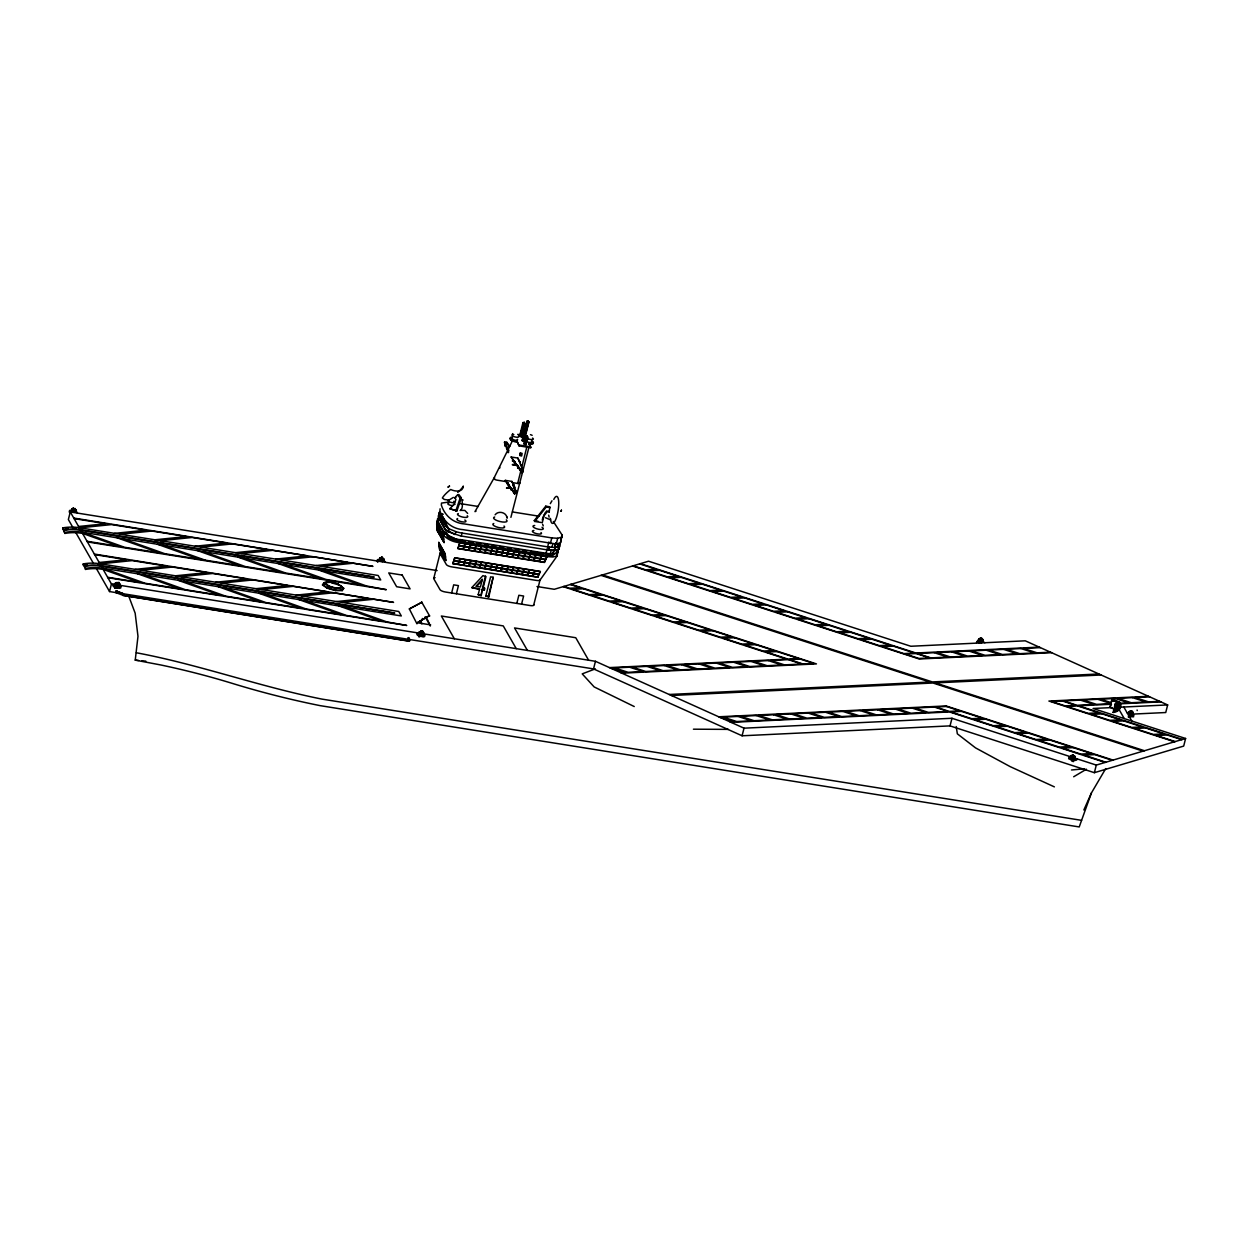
<?xml version="1.0" encoding="UTF-8"?>
<svg xmlns="http://www.w3.org/2000/svg" width="1248" height="1248" viewBox="0 0 1248 1248"><rect width="100%" height="100%" fill="white"/><g stroke="black" fill="none" stroke-linecap="round" stroke-linejoin="round"><path stroke-width="1.5" d="M116.516 585.125L114.613 585.359L118.435 586.513L119.137 582.52L118.201 583.534M380.64 561.179L382.481 561.475C384.54 556.514 379.86 554.861 380.64 561.179L378.659 560.321L379.954 559.978M418.595 633.672L422.354 635.092L422.838 631.02L421.746 634.982M1112.264 699.972L1112.592 701.485L1112.545 699.208L1114.043 699.91L1114.23 700.752L1112.264 699.972L1112.015 698.833L1119.784 702.452L1119.659 708.739M1117.787 703.747L1117.787 702.733M510.806 439.998L510.994 438.282M520.744 453.305C520.057 459.623 519.34 451.76 520.634 453.523M72.68 508.607L73.258 507.952L72.805 511.992L72.119 510.791L70.824 511.118L74.646 512.273L75.223 508.513L74.022 512.179L73.336 510.978M1131.998 714.48C1133.324 716.96 1126.648 714.776 1129.502 712.421A1.716 1.576 -29.8 0 1 1132.747 712.514L1132.841 713.372L1132.513 711.953M1132.747 712.936L1132.482 712.078A1.716 1.576 -29.8 0 0 1129.253 711.968L1128.863 714.184L1132.139 714.714M1074.622 755.711L1073.077 759.034L1075.152 759.143L1070.129 757.801L1071.377 757.442M443.352 535.548L444.132 542.693L437.486 531.071L436.816 521.804M460.45 539.698C449.28 538.808 440.809 531.492 437.393 520.853L437.954 518.965L437.315 522.834L437.549 518.84L440.419 518.029M438.438 515.299L438.282 517.327L445.052 529.168L455.036 534.565L455.785 531.57L448.828 528.746L445.801 526.188L439.031 514.332L439.187 512.32M440.076 508.794L439.92 510.806C443.336 521.446 451.807 528.762 462.977 529.651L556.249 543.988L560.539 542.771L562.13 535.049L553.332 521.492M441.402 522.132L447.829 535.08L450.044 536.952M442.759 516.703L448.25 528.013M547.326 554.003L553.207 553.332L553.332 551.85M533.645 605.342L539.963 580.211L557.263 555.781L557.419 553.769M557.138 554.596L557.762 550.727L557.294 552.63L555.36 549.26M558.168 550.805L558.012 552.833L553.722 554.034L547.7 553.519L460.418 539.573L459.95 541.476L453.679 539.994L447.018 537.155L447.502 535.252L444.553 532.756L437.798 520.931M558.496 549.167L559.4 544.206L559.244 546.172L555.079 547.357L554.33 550.337L548.59 549.978L549.338 546.998L555.36 547.513L559.65 546.312L559.806 544.284L558.496 549.167L554.33 550.337M548.714 550.134L549.463 547.154L462.056 533.052L461.308 536.032L548.714 550.134L554.611 550.508L558.901 549.292L559.057 547.279L557.123 543.894M560.539 542.771L560.695 540.758M1074.013 755.68L1072.469 758.831L1073.452 758.035M1105.712 768.612L1091.423 792.948L1079.224 826.94L320.112 705.635A276.167 83.507 14.1 0 1 232.612 683.483A248.945 75.27 14.1 0 0 160.696 664.95L135.236 660.13L137.982 636.324L135.158 613.174L128.56 595.655M115.643 582.988C116.111 585.827 119.231 579.228 117.203 586.326M117.827 586.42L118.217 582.348L117.53 583.487M419.11 631.675L420.966 633.001L420.67 630.864M421.138 634.889L421.278 630.958M1113.107 712.436C1118.302 712.405 1122.342 707.195 1119.986 702.39L1115.228 704.012L1113.107 712.436L1115.665 708.833L1115.431 703.95M1116.164 707.335L1116.008 708.521L1120.142 707.101M1117.054 708.162L1117.21 706.976M519.698 454.693L520.104 453.055M76.409 509.948L73.242 510.198L71.791 508.95M120.214 584.189L117.047 584.438M383.76 561.132L382.481 561.475M384.166 559.619L383.869 558.808M423.649 634.748L422.354 635.092M1132.388 715.151L1129.128 714.636L1128.785 713.7L1130.033 713.622M1128.738 713.965L1129.3 711.703L1131.39 711.844M1073.857 756.288C1072.094 758.222 1072.672 752.856 1073.296 756.054M1071.876 758.644L1073.093 754.946M62.665 527.888L64.943 533.411A49.202 45.037 -29.8 0 1 81.572 533.255L81.838 532.163L380.718 579.93L378.175 575.484L79.295 527.717A49.202 45.037 -29.8 0 0 62.665 527.888L64.943 533.411M79.03 528.809L79.295 527.717M102.43 568.168L102.149 569.26A49.202 45.037 -29.8 0 0 85.519 569.416L83.257 563.893A49.202 45.037 -29.8 0 1 99.887 563.737L398.767 611.489L401.294 615.935L102.43 568.168A49.202 45.037 -29.8 0 0 85.8 568.339L83.257 563.893M85.519 569.416L85.8 568.339M99.887 563.737L99.606 564.814A49.202 45.037 -29.8 0 0 98.249 564.626M1112.108 707.569L1093.092 708.474L1185.6 738.488L1183.697 746.086L1094.371 772.684L950.009 725.884L742.092 735.79L593.533 668.912L109.543 591.568L111.446 583.955L69.467 510.526L70.964 510.136M114.941 588.292L117.936 587.356L114.941 588.292L115.565 585.842M116.08 590.912L115.658 592.535L122.975 595.296L408.923 641.004L408.33 637.619L409.921 639.631L409.516 641.254L122.897 595.452L123.38 593.674L116.08 590.912L123.302 593.814M116.407 592.66L116.828 591.022M381.248 561.272L382.262 557.31L381.857 561.382M407.924 639.241L408.33 637.619M408.408 639.319L408.814 637.697M416.957 623.828L409.344 608.93L421.808 602.3L409.344 608.93M444.553 532.756L444.07 534.643L442.135 531.274M433.852 578.027L440.17 552.895M448.391 531.726L449.14 528.731L446.191 526.235L439.436 514.41L439.592 512.444L438.844 515.44L443.009 514.254M426.27 617.214L430.388 625.966L425.131 616.762M460.153 510.541C464.724 508.139 460.356 497.094 463.086 500.12M453.679 539.994L454.147 538.091L447.502 535.252M451.636 593.003L453.679 584.844L458.437 585.608L456.394 593.752M504.566 441.932L508.42 452.509L504.566 441.932L506.813 442.291L509.761 446.456M505.861 445.052L504.816 445.708L505.924 445.177M504.863 445.832L505.066 445.021M499.668 468.156L499.871 467.329M508.154 445.271L506.813 442.291M506.423 448.282L507.062 449.249M508.934 446.347L509.137 445.536M507.64 452.509L508.7 451.854M509.075 446.534L509.278 445.723M512.476 434.413L512.678 433.602M505.284 480.355L514.784 493.865L516.235 492.398L511.992 481.432L505.284 480.355L513.989 492.04L516.235 492.398M511.15 457.002L521.82 472.54L523.271 471.073L517.858 458.063L511.15 457.002L521.024 470.714L523.271 471.073M481.166 595.717L482.165 589.274L481.166 595.717L478.187 594.656L479.638 588.869L471.806 587.621L482.96 575.64L485.94 576.701L483.241 587.465M512.46 460.949L513.49 460.247M531.882 440.887A6.115 1.841 14.1 0 1 530.135 443.461L528.856 443.321L530.712 447.72L519.028 445.864L517.171 441.449L515.83 441.168A6.115 1.841 14.1 0 1 510.541 438.703A6.115 1.841 14.1 0 1 512.179 437.034M512.585 461.136L512.663 460.138M507.14 483.943L506.641 483.163M506.61 487.812L511.087 487.968M512.476 464.443L517.624 465.223M519.574 436.176L522.974 422.588L524.363 422.339L521.539 436.956L519.574 436.176L520.946 435.926L524.363 422.339M485.488 576.03L482.633 587.371L484.77 588.292L484.302 590.195L482.617 589.93M519.028 445.864L517.171 441.449M515.159 463.601L515.876 464.677L515.268 463.757M484.302 590.195L484.318 587.636M515.783 464.521L515.986 463.71M522.085 440.591L526.937 421.294L528.325 421.06L528.902 422.089L524.066 441.371L522.085 440.591L523.474 440.341L528.325 421.06M511.789 482.243L511.992 481.432M517.858 458.063L519.948 462.509M510.791 489.824L511.898 489.247L511.696 490.058L511.072 489.122M511.618 489.934L511.82 489.122M517.624 468.14L517.733 467.189L518.357 468.109M485.846 595.873L490.62 576.857L493.147 577.262L488.826 596.934L485.846 595.873L488.826 596.934M523.988 443.898L525.892 436.301L527.28 436.051L525.954 444.678L523.988 443.898L525.377 443.648L527.28 436.051M513.77 485.316L513.053 484.177L513.692 485.144M519.854 462.29L520.151 461.682M514.816 488.046L514.956 487.079L513.911 487.734M513.786 492.866L513.989 492.04M488.358 596.279L493.147 577.262M521.414 464.74L521.29 465.738L520.556 464.568M515.018 490.62L515.237 489.809M515.876 490.776L515.174 489.653L515.814 490.636M512.101 482.555L517.67 483.444L526.906 446.675M523.068 471.9L521.789 468.811L522.772 467.984L521.711 468.64M530.712 447.72L528.856 443.321M522.631 468.983L522.772 467.984M528.715 448.188L510.9 517.358M516.812 603.408L518.856 595.265L523.614 596.029L521.57 604.172M542.256 520.104L543.114 516.656M547.217 511.727L544.019 515.752L542.287 522.662L534.737 521.461L534.269 520.634L545.75 506.158L549.838 506.813L549.198 512.039L546.749 510.9L544.612 513.583M545.891 553.909L547.248 548.48M547.654 546.858L548.886 541.96M459.95 541.476L547.217 555.422L547.7 553.519M550.352 543.613L551.788 537.904L557.669 538.278L561.974 537.061M550.196 554.19L551.101 550.555M551.959 547.123L552.786 543.863M554.689 546.421L555.516 543.161M553.207 553.332L554.128 549.713M554.58 547.903L555.797 543.005M554.611 550.508L555.36 547.513M556.249 543.988L557.669 538.278M561.054 539.323L562.13 535.049M558.901 549.292L559.65 546.312M593.533 668.912L595.452 661.3L423.696 633.859M742.092 735.79L744.011 728.177L951.928 718.271L1096.29 765.086L1185.6 738.488M950.009 725.884L951.99 718.286M976.529 642.658L976.732 641.831M981.692 641.378C984.422 644.186 974.017 641.394 979.789 638.804A1.716 1.154 87.3 0 1 981.77 640.458L981.271 642.455M980.803 642.47L981.287 640.474A1.716 1.154 87.3 0 0 979.306 638.82M981.755 642.424L982.238 640.427A1.716 1.154 87.3 0 0 980.632 638.414M982.223 642.408L982.722 640.411A1.716 1.154 87.3 0 0 981.1 638.383M1114.558 709.426L1109.893 707.257L1112.015 698.833M1094.371 772.684L1096.29 765.086M536.999 586.529L554.284 589.29L648.554 561.21L910.822 646.261L1025.248 640.817L1167.66 704.933L1165.741 712.53L1133.34 714.074M1075.261 756.553C1076.088 759.002 1069.552 756.319 1072.812 754.697M116.969 583.331C117.031 580.445 115.518 585.203 119.824 583.846L117.094 584.22M381.108 558.262L381.654 557.201L381.623 558.386M421.512 632.003L422.152 630.911L422.245 632.19M1129.97 713.185L1129.253 711.968L1131.343 712.046M1118.66 702.842L1118.536 709.114L1119.409 706.306M1117.662 710.876L1119.752 706.462M537.997 577.294L452.837 563.675L454.771 557.747L540.4 571.428L537.826 577.262M547.092 556.624L459.716 542.662L457.766 548.605L544.518 562.474L547.092 556.624L552.973 556.998L557.263 555.781M452.837 563.675L454.771 557.747M455.66 511.274L460.106 498.155L457.579 494.848L454.678 497.827L455.91 499.418L454.334 504.052L449.779 508.716L456.908 510.947L461.354 497.812L458.827 494.52L457.579 494.848M520.478 454.896L519.792 455.286M1115.322 710.221L1115.868 708.755M1116.367 709.862L1116.492 703.591M1117.412 709.504L1117.537 703.232M1117.6 709.27L1118.005 708.193M72.743 508.435L73.991 508.326L73.414 512.086L72.727 510.884M1083.857 809.968L1091.423 792.948M1111.484 704.387L1109.893 707.257M513.084 439.468L493.802 478.468L475.004 511.633L475.956 511.212M550.306 503.646L551.975 500.776M322.483 584.969L325.853 583.799L329.238 586.154L335.135 587.855L340.096 587.886L341.203 586.264L343.746 588.354L342.217 590.616L335.353 590.569L327.179 588.214L322.483 584.969L324.028 582.691C329.924 581.334 336.632 582.301 341.297 586.357M323.06 584.657L324.355 582.754L326.945 582.239M325.463 583.83L326.446 582.379M325.853 583.799L326.96 582.161M340.486 588.151L341.484 586.685M341.999 590.101L343.294 588.198M453.352 497.39L448.968 500.12L444.382 499.481L442.385 497.983A13.666 3.37 -37.4 0 1 450.7 489.481C454.615 491.494 462.93 492.695 463.32 486.08A13.666 3.37 -37.4 0 1 457.704 492.445M511.415 439.967L510.916 439.764M534.737 521.461L546.218 506.984L550.306 507.624M495.113 514.8C498.17 510.479 505.97 512.164 506.969 517.343M476.642 586.404L482.009 580.601M327.179 588.214L329.238 586.154M420.186 635.653L418.876 636.87L421.871 635.918M1070.066 756.569L1068.912 757.505L1073.498 759.642L1077.04 758.846M1069.754 757.77L1068.616 758.706L1073.202 760.828L1076.743 760.032M1073.67 776.771L1086.431 769.205M417.238 622.736L429.421 615.638L417.238 622.736L430.669 624.874M331.921 582.208L324.028 582.691M332.249 582.426L331.516 582.816L338.395 584.797L337.506 583.939M136.344 652.766C197.917 664.201 259.584 686.665 321.906 699.098L1081.579 820.342M1128.442 717.397L1130.735 715.51M460.559 510.354L464.849 510.432L467.657 513.427M595.327 668.881L582.208 673.873L594.157 686.93L634.249 706.54M1115.603 704.106L1119.737 702.702M1115.977 705.292L1120.111 703.872M1120.626 705.619L1115.868 707.242L1115.728 705.604L1120.486 703.981M1116.164 706.914L1120.298 705.51M1115.665 708.833L1120.423 707.21M1115.899 708.911L1120.049 707.507M1115.494 709.987L1119.628 708.583M1115.104 710.284L1119.862 708.661M1114.23 711.516L1119.004 709.894M1071.127 755.414L1071.72 756.662M1070.612 755.742L1072.75 755.664M439.873 514.909L442.728 514.098M437.471 520.868L441.652 519.683M557.606 552.692L553.441 553.878L552.958 555.781L547.217 555.422M71.854 508.747L71.666 509.668M70.668 511.337L69.17 511.727L69.982 513.131M115.112 583.315L116.407 583.034M454.678 497.827L455.926 497.484M460.106 498.155L461.354 497.812M453.788 504.629L455.036 504.301M449.779 508.716L456.908 510.947M379.688 557.95L380.219 559.182L384.212 559.4M378.799 559.338L377.317 559.728L378.113 561.132M1132.825 713.419L1130.75 713.294M979.134 639.179C976.872 640.505 984.188 641.612 982.847 639.912M978.588 639.506L980.507 639.319M527.186 421.34L528.684 421.933M519.995 435.646L523.926 422.885L520.135 435.864L521.212 436.301L524.394 423.68L523.302 423.244M526.141 436.332L527.639 436.925M422.276 618.478L422.604 618.743M78.593 526.484L105.955 523.708L74.084 518.606M79.919 527.826L111.587 524.597L146.234 530.135L114.566 533.364M120.198 534.253L151.866 531.04L186.529 536.578L154.846 539.791M160.477 540.696L192.161 537.482L226.808 543.02L195.125 546.234M200.756 547.139L232.44 543.91L267.088 549.448L235.42 552.677M99.169 562.489L126.547 559.712L94.676 554.611M100.495 563.831L132.179 560.617L166.826 566.14L135.143 569.369M241.051 553.566L272.719 550.352L307.367 555.89L275.699 559.104M140.79 570.274L172.458 567.044L207.106 572.582L175.438 575.796M281.33 560.009L312.998 556.795L347.646 562.333L315.978 565.547M181.069 576.701L212.737 573.487L247.385 579.025L215.717 582.239M321.61 566.452L353.278 563.222L372.965 566.374L73.772 518.06M221.348 583.144L253.016 579.93L287.664 585.452L255.996 588.682M261.628 589.586L293.311 586.357L327.959 591.895L296.275 595.109M301.907 596.014L333.59 592.8L368.238 598.338L336.57 601.552M342.202 602.456L373.87 599.243L393.557 602.378L94.364 554.065M1071.502 769.969L1084.637 768.799M506.516 488.186L511.446 488.03M979.649 640.52L976.825 641.472L979.384 643.001M609.461 667.602L786.755 659.162L563.176 586.638M1039.256 647.119L915.829 653L640.349 563.659M610.584 668.117L625.576 672.438L620.708 672.672M1040.38 647.618L1023.547 648.43L1037.104 652.829L1050.504 652.189M621.832 673.187L816.442 663.905L571.022 584.298M1051.627 652.688L919.261 659.006L632.502 565.999M669.146 694.481L929.978 682.048L601.052 575.359M1098.942 673.982L932.365 681.923L602.472 574.938M671.393 695.495L932.989 683.015L1143.059 751.156M1101.188 674.996L935.376 682.906L1144.478 750.734M718.708 716.789L946.093 705.947L1113.029 760.094M1148.503 696.306L1048.897 701.048L1174.508 741.78M719.831 717.304L734.136 721.656L729.955 721.859M1149.626 696.805L1135.072 697.507L1148.612 701.891L1159.751 701.36M1119.456 703.279L1128.66 702.842L1115.119 698.459L1100.377 699.161L1110.533 702.452M731.078 722.358L949.525 711.953L1105.182 762.434M1111.126 704.246L1078.584 705.791L1182.355 739.456M1120.688 703.794L1160.874 701.875M1119.3 707.226L1167.66 704.933M1004.032 725.182L993.299 725.696L974.969 719.753L985.717 719.238L1025.357 732.108L1014.624 732.623L996.575 726.757L1007.323 726.258M693.42 729.191L728.38 729.378M448.75 502.055L441.511 503.084L441.355 505.097C444.772 515.736 453.242 523.052 464.412 523.942L551.788 537.904M379.626 558.152L383.152 558.496M383.744 559.525L379.564 558.667M118.435 586.513L119.34 585.842M135.236 660.13L138.622 660.457M141.991 660.769L145.844 661.159M528.653 444.132L529.932 444.272A6.115 1.841 14.1 0 0 532.553 442.322M518.653 467.423L517.733 467.189M508.81 486.096L509.636 486.205M512.382 464.818L517.873 465.644L521.82 472.54M517.686 434.398L524.378 435.458L526.438 439.062L527.779 439.327M519.152 435.474L524.176 436.285M504.364 442.744L505.206 442.884M505.565 442.931L506.61 443.102M519.23 445.037L530.915 446.909M505.362 443.758L508.934 450.59M514.691 464.771L514.519 461.074M506.532 481.666L497.25 480.184A2.933 0.889 14.1 0 1 494.114 478.998A2.933 0.889 14.1 0 1 494.754 478.046M508.747 487.703L508.56 484.286M459.28 503.459L478.28 506.485M512.476 511.945L539.058 516.204M534.269 520.634L538.044 521.243M461.495 540.431L465.332 541.039M469.17 541.648L473.008 542.272M476.845 542.88L480.683 543.488M484.52 544.112L488.342 544.721M492.18 545.329L496.018 545.953M499.855 546.562L503.693 547.17M507.53 547.778L511.368 548.402M515.206 549.011L519.043 549.619M522.865 550.243L526.703 550.852M530.54 551.46L543.972 553.613M437.112 570.57L70.278 511.945L68.359 519.542L73.148 527.92M482.165 589.274L483.834 589.54M479.497 589.43L471.806 587.621M478.187 594.656L480.698 595.046M87.048 541.273L118.919 546.359L82.54 533.395M87.422 541.913L386.287 589.68L366.241 585.889L324.152 570.882M1127.1 712.78L1130.922 713.388M1129.003 714.418L1132.264 714.932M1128.598 715.4L1133.917 715.634L1133.215 714.386M1128.301 716.602L1133.621 716.82L1132.919 715.588M107.624 577.278L139.495 582.379L103.132 569.416M107.874 577.699L406.739 625.451L386.833 621.894L344.729 606.887M420.888 631.909L422.994 632.003M118.326 584.08L119.012 584.08M420.966 633.001L423.571 633.344L423.743 632.424M111.446 583.955L419.858 633.235M520.634 464.755L521.492 464.911M521.992 468L522.834 468.156M530.462 434.616L532.163 435.318M516.968 442.26L515.611 441.995A6.115 1.841 14.1 0 1 510.962 438.001M455.676 531.679L462.088 533.192M461.339 536.172L448.079 531.742M454.849 539.011L458 539.76M459.716 542.662C448.531 541.772 440.06 534.456 436.644 523.817M1071.829 755.648L1072.703 755.867M72.446 509.777L76.362 510.214L75.317 509.309M422.183 631.894L423.025 632.112M118.248 583.331L119.106 583.534M981.334 639.179L983.206 640.286L978.588 639.553M981.287 639.366L982.145 639.584M639.631 563.862L656.276 569.26L645.544 569.774L633.204 565.781M1181.638 739.658L1167.239 734.994L1156.506 735.509L1175.21 741.577M570.305 584.516L580.242 587.73L569.494 588.245L563.878 586.42M1112.311 760.313L1094.808 754.634L1084.06 755.134L1105.884 762.216M1072.141 755.414L1073.935 756.038M318.521 569.977L360.61 584.984L325.962 579.446L283.873 564.439M278.226 563.55L320.33 578.557L285.683 573.019L243.578 558.012M237.947 557.107L280.036 572.114L245.388 566.576L203.299 551.569M197.668 550.664L239.756 565.672L164.83 553.706L122.741 538.699M339.097 605.998L381.186 621.005L346.538 615.467L304.45 600.46M163.02 545.126L205.109 560.134M157.388 544.237L199.477 559.244M298.818 599.555L340.907 614.562L306.259 609.024L264.17 594.017M117.109 537.794L159.198 552.802L124.55 547.264L82.446 532.256M258.539 593.112L300.628 608.119L265.98 602.581L223.891 587.574M218.26 586.685L260.348 601.692L225.701 596.154L183.596 581.147M177.965 580.242L220.069 595.249L185.406 589.711L143.317 574.704M137.686 573.799L179.774 588.806L145.127 583.268L103.038 568.261M526.937 421.294L528.902 422.089M528.341 422.386L527.264 421.949L522.662 440.294L523.739 440.716L528.684 422.386M522.974 422.588L524.956 423.368M525.892 436.301L527.873 437.081M545.485 517.717L550.618 519.901M419.437 632.268L423.712 632.627M116.236 584.017L115.128 583.378M595.452 661.3L744.011 728.177M1054.373 786.864L1010.162 766.615L975.53 747.88L957.341 733.824L956.233 726.554M1114.37 700.066L1116.055 701.61L1114.558 700.908M1116.196 700.924L1117.771 702.406M1117.912 701.719L1119.3 702.359M1118.099 702.562L1119.472 703.217M1112.764 700.378L1114.246 701.08M1114.589 701.236L1116.086 701.938M1118.13 702.889L1119.503 703.544M982.379 641.207L984.922 642.736M343.746 588.354L337.818 583.908M1075.23 756.756L1070.644 755.804M340.096 587.886L342.217 590.616M542.615 524.3L543.27 525.876M1132.747 712.514L1132.872 712.748A1.716 1.576 -29.8 0 0 1129.643 712.639L1132.326 713.762L1132.498 712.483M1123.808 707.023L1131.827 721.032M1118.723 708.911L1124.261 718.583M524.347 423.01L521.18 435.63M527.639 437.377L525.97 444.023M520.946 435.926L521.539 436.956M523.474 440.341L524.066 441.371M525.377 443.648L525.954 444.678M545.75 506.158L546.218 506.984M548.73 511.212L549.198 512.039M517.514 465.598L521.461 472.477M543.551 514.925L544.019 515.752M556.733 543.816L558.652 547.201M512.273 489.481L514.784 493.865M511.914 489.434L514.426 493.802M588.604 660.208L575.765 637.728L514.55 627.947L527.405 650.426M516.251 648.648L503.256 625.903L441.355 616.013L454.35 638.758M438.688 517.405L444.475 527.53M443.29 535.673L436.675 523.895L437.502 531.086M443.68 539.214L437.112 527.342L436.753 524.238M444.007 542.272L437.518 530.93L437.159 527.826M445.162 553.504L445.926 560.602L439.624 549.588L438.797 542.396L445.084 553.582M439.234 545.828L445.427 556.639M439.296 546.312L445.474 557.123M445.801 560.196L439.655 549.416L438.797 542.396M421.528 601.832L429.702 616.106M384.462 560.867L385.258 562.271M424.195 633.937L425.006 635.341L423.509 635.731L417.846 634.202L417.05 632.798M423.899 635.123L424.694 636.527L423.212 636.917L417.55 635.388L416.754 633.984M377.005 560.914L377.816 562.318M120.276 585.359L121.072 586.763L119.59 587.168L113.927 585.624L113.131 584.22M119.98 586.56L120.775 587.964L119.278 588.354L113.63 586.81L112.819 585.406M76.627 511.68L77.423 513.084M115.908 585.016L116.594 586.217M76.019 532.943L93.257 563.082M96.127 568.121L109.543 591.568M1137.068 710.018L1137.24 710.549M1131.967 712.577L1131.858 712.436M513.895 484.333L512.912 485.16L516.032 493.225M1118.614 703.076L1118.988 704.262M1117.709 703.388L1118.068 704.574M1115.228 704.012L1115.728 705.604M506.844 516.844L507.172 518.263M1119.784 702.452L1120.018 703.607M1119.425 702.296L1119.674 703.435L1117.709 701.501M1116.008 700.69L1116.242 701.844M1114.168 699.847L1114.417 700.986M1112.342 698.989L1112.592 700.128M548.699 515.174L549.089 517.156M514.394 461.339L515.05 464.833M514.16 461.011L514.878 464.802M508.201 482.945L508.934 487.765L507.842 482.882M439.967 529.854L440.419 533.13M440.372 533.426L440.825 536.702M441.932 548.059L442.385 551.32M442.338 551.632L442.775 554.892M438.859 527.92L439.312 531.196M439.265 531.508L439.717 534.784M440.887 546.218L441.324 549.494M441.293 549.806L441.73 553.067M441.168 531.976L441.511 535.049M441.574 535.532L441.917 538.621M441.074 531.788L441.418 534.877M441.464 535.361L441.808 538.434M442.978 549.9L443.43 553.145M443.383 553.472L443.82 556.717M442.182 533.723L442.619 536.983M442.572 537.28L443.009 540.54M444.132 551.912L444.475 554.986M444.522 555.469L444.865 558.542M444.038 551.741L444.366 554.814M444.428 555.298L444.772 558.371M437.783 526.032L438.22 529.277M438.157 529.573L438.594 532.818M439.858 544.424L440.279 547.654M440.248 547.966L440.669 551.21M1119.066 704.668L1119.191 705.884M1118.161 704.98L1118.27 706.196M335.135 587.855L335.353 590.569M63.804 529.87A49.202 45.037 -29.8 0 1 80.434 529.698L374.213 577.091L80.714 530.182A49.202 45.037 -29.8 0 0 64.085 530.353M84.661 566.358A49.202 45.037 -29.8 0 1 101.291 566.202L394.805 613.096L101.01 565.703A49.202 45.037 -29.8 0 0 84.38 565.874M65.208 532.334A49.202 45.037 -29.8 0 1 81.838 532.163M1129.378 712.202A1.716 1.576 -29.8 0 1 1132.607 712.296M82.992 564.985A49.202 45.037 -29.8 0 1 87.157 564.424M65.177 528.559A49.202 45.037 -29.8 0 1 67.969 528.31M74.927 528.325A49.202 45.037 -29.8 0 1 76.3 528.45M540.025 579.478A4.586 1.388 14.1 0 1 536.609 580.445L451.792 566.888A4.586 1.388 14.1 0 1 446.347 564.548L440.076 553.582A4.586 1.388 14.1 0 1 441.418 552.552M533.707 604.609A4.586 1.388 14.1 0 1 530.291 605.561L445.474 592.02A4.586 1.388 14.1 0 1 440.029 589.68L433.789 578.776A4.586 1.388 14.1 0 1 435.1 577.684M529.152 443.087A2.933 0.889 14.1 0 1 528.544 443.087M516.532 441.199A2.933 0.889 14.1 0 1 515.05 440.825M519.636 482.586A2.933 0.889 14.1 0 1 517.67 483.444M532.49 438.079A3.541 1.076 14.1 0 1 532.444 439.561A3.541 1.076 14.1 0 1 527.795 438.61A3.541 1.076 14.1 0 1 527.03 436.972M531.383 441.293A3.136 0.952 14.1 0 1 530.837 442.619A3.136 0.952 14.1 0 1 526.406 441.246M518.45 436.098A3.541 1.076 14.1 0 1 516.937 437.237A3.541 1.076 14.1 0 1 512.304 435.708A3.541 1.076 14.1 0 1 513.817 434.569M517.296 439.28A3.136 0.952 14.1 0 1 516.188 440.294A3.136 0.952 14.1 0 1 512.132 439.124A3.136 0.952 14.1 0 1 512.538 437.908M453.773 501.306A3.292 0.998 14.1 0 1 453.726 502.679A3.292 0.998 14.1 0 1 449.405 501.805A3.292 0.998 14.1 0 1 448.687 500.276M453.008 505.456A2.917 0.874 14.1 0 1 448.796 504.691A2.917 0.874 14.1 0 1 448.75 503.318M467.236 515.736A5.32 1.607 14.1 0 1 462.337 517.015A5.32 1.607 14.1 0 1 458.297 513.552M464.818 520.026A4.696 1.42 14.1 0 1 464.755 521.976A4.696 1.42 14.1 0 1 458.593 520.728A4.696 1.42 14.1 0 1 457.595 518.56M542.006 527.28A5.32 1.607 14.1 0 1 541.601 529.526A5.32 1.607 14.1 0 1 534.3 527.732A5.32 1.607 14.1 0 1 534.706 525.486M541.024 532.568A4.696 1.42 14.1 0 1 539.354 534.082A4.696 1.42 14.1 0 1 533.302 532.35A4.696 1.42 14.1 0 1 533.894 530.525M506.314 519.839A6.911 2.09 14.1 0 1 499.933 521.524A6.911 2.09 14.1 0 1 494.676 517M504.036 526.032A6.1 1.841 14.1 0 1 498.42 527.498A6.1 1.841 14.1 0 1 493.771 523.52M553.784 499.434A13.666 3.635 -80.9 0 1 558.683 501.337A13.666 3.635 -80.9 0 1 555.344 520.338A13.666 3.635 -80.9 0 1 550.446 518.435M521.102 454.912C521.773 459.42 522.584 449.077 521.102 454.912M561.054 511.306L561.444 510.182L561.054 511.306M448.094 487.048L449.514 486.112L448.094 487.048M75.925 511.945L74.646 512.273L73.96 511.087L75.925 511.945M482.305 579.4L480.402 587.012L475.94 586.295L482.305 579.4M508.716 485.971L509.434 487.016L508.716 485.971M527.124 421.73L522.522 440.06L527.124 421.73M526.094 436.722L524.425 443.368L526.094 436.722M526.219 436.956L524.55 443.602L525.626 444.023L527.311 437.377L526.219 436.956M458.936 545.875L458.094 548.434L462.883 549.214L463.85 546.671L458.936 545.875M459.904 542.911L459.061 545.47L464.006 546.265L464.974 543.722L459.904 542.911M453.991 560.96L453.149 563.519L457.844 564.268L458.812 561.725L453.991 560.96M454.958 557.981L454.116 560.555L458.968 561.319L459.919 558.776L454.958 557.981M464.147 562.583L463.273 565.141L458.344 564.346L459.311 561.803L464.147 562.583M465.161 559.619L464.287 562.177L459.467 561.397L460.418 558.854L465.161 559.619M469.295 547.529L468.421 550.087L463.398 549.292L464.365 546.749L469.295 547.529M470.309 544.58L469.435 547.123L464.521 546.343L465.473 543.8L470.309 544.58M464.646 562.661L463.772 565.219L468.593 565.984L469.482 563.425L464.646 562.661M465.66 559.697L464.786 562.255L469.622 563.02L470.512 560.477L465.66 559.697M469.81 547.622L468.936 550.181L473.85 550.961L474.739 548.402L469.81 547.622M470.824 544.658L469.95 547.217L474.88 547.997L475.769 545.438L470.824 544.658M469.981 563.503L469.092 566.062L473.897 566.826L474.817 564.283L469.981 563.503M471.011 560.555L470.122 563.098L474.958 563.878L475.862 561.319L471.011 560.555M475.254 548.48L474.365 551.039L479.279 551.819L480.184 549.276L475.254 548.48M476.284 545.532L475.394 548.075L480.324 548.87L481.229 546.312L476.284 545.532M480.683 549.354L479.778 551.912L484.692 552.692L485.612 550.15L480.683 549.354M481.744 546.406L480.839 548.948L485.768 549.744L486.704 547.186L481.744 546.406M475.301 564.361L474.396 566.92L479.201 567.684L480.137 565.126L475.301 564.361M476.362 561.413L475.457 563.956L480.293 564.736L481.229 562.177L476.362 561.413M420.997 621.582L419.936 621.426L420.997 621.582M422.105 623.548L421.044 623.376L422.105 623.548M480.636 565.219L479.7 567.762L484.505 568.526L485.472 565.984L480.636 565.219M481.728 562.255L480.792 564.814L485.628 565.578L486.58 563.035L481.728 562.255M486.127 550.228L485.191 552.77L490.09 553.55L491.057 551.008L486.127 550.228M487.219 547.279L486.283 549.822L491.213 550.618L492.18 548.075L487.219 547.279M491.572 551.101L490.604 553.644L495.534 554.424L496.501 551.881L491.572 551.101M492.679 548.153L491.728 550.696L496.657 551.476L497.624 548.933L492.679 548.153M485.971 566.062L485.004 568.604L489.84 569.384L490.807 566.842L485.971 566.062M487.079 563.113L486.127 565.656L490.948 566.436L491.915 563.893L487.079 563.113M491.306 566.92L490.339 569.462L495.16 570.227L496.127 567.684L491.306 566.92M492.414 563.971L491.447 566.514L496.283 567.278L497.266 564.751L492.414 563.971M497.016 551.959L496.049 554.502L500.963 555.298L501.946 552.755L497.016 551.959M498.124 549.026L497.156 551.554L502.102 552.349L503.069 549.806L498.124 549.026M501.462 568.542L500.495 571.085L495.659 570.305L496.626 567.762L501.462 568.542M502.585 565.594L501.618 568.136L496.782 567.372L497.765 564.829L502.585 565.594M507.39 553.628L506.423 556.171L501.478 555.376L502.445 552.833L507.39 553.628M508.498 550.68L507.53 553.223L502.601 552.427L503.584 549.884L508.498 550.68M501.961 568.62L500.994 571.163L505.783 571.927L506.797 569.384L501.961 568.62M503.084 565.672L502.117 568.214L506.953 568.994L507.952 566.452L503.084 565.672M507.889 553.706L506.922 556.249L511.82 557.029L512.819 554.486L507.889 553.706M509.012 550.758L508.045 553.301L512.975 554.096L513.989 551.554L509.012 550.758M528.122 572.801L527.155 575.344L522.288 574.564L523.286 572.021L528.122 572.801M529.246 569.852L528.278 572.395L523.442 571.631L524.441 569.088L529.246 569.852M528.622 572.879L527.654 575.422L532.412 576.186L533.442 573.659L528.622 572.879M529.745 569.93L528.778 572.473L533.614 573.253L534.643 570.726L529.745 569.93M534.596 557.965L533.629 560.508L528.653 559.712L529.651 557.185L534.596 557.965M535.704 555.017L534.737 557.56L529.807 556.78L530.821 554.237L535.704 555.017M535.096 558.043L534.128 560.586L538.996 561.366L540.025 558.839L535.096 558.043M536.219 555.11L535.252 557.653L540.197 558.433L541.226 555.906L536.219 555.11M522.787 571.943L521.789 574.486L516.906 573.706L517.951 571.178L522.787 571.943M523.942 569.01L522.943 571.553L518.123 570.773L519.152 568.246L523.942 569.01M507.296 569.478L506.282 572.005L511.103 572.77L512.117 570.242L507.296 569.478M508.451 566.53L507.452 569.072L512.288 569.837L513.302 567.31L508.451 566.53M529.152 557.092L528.138 559.634L523.162 558.839L524.207 556.312L529.152 557.092M530.306 554.159L529.308 556.702L524.378 555.906L525.424 553.379L530.306 554.159M513.334 554.564L512.32 557.107L517.234 557.887L518.263 555.36L513.334 554.564M514.504 551.632L513.49 554.174L518.419 554.954L519.449 552.427L514.504 551.632M512.616 570.32L511.602 572.863L516.407 573.628L517.452 571.1L512.616 570.32M513.802 567.388L512.788 569.915L517.624 570.695L518.653 568.168L513.802 567.388M518.762 555.438L517.748 557.981L522.662 558.761L523.708 556.234L518.762 555.438M519.964 552.505L518.934 555.032L523.864 555.828L524.909 553.301L519.964 552.505M533.941 573.737L532.912 576.264L537.67 577.028L538.777 574.501L533.941 573.737M535.142 570.804L534.113 573.331L538.949 574.111L540.056 571.584L535.142 570.804M540.54 558.917L539.495 561.444L544.346 562.224L545.454 559.712L540.54 558.917M541.741 555.984L540.696 558.511L545.641 559.307L546.749 556.795L541.741 555.984M328.661 586.264L327.194 587.73L323.248 584.984L325.65 584.158L328.661 586.264M329.425 586.591L327.959 588.058L334.838 590.039L334.682 588.104L329.425 586.591M659.568 570.336L648.82 570.835L667.134 576.779L677.882 576.264L659.568 570.336M681.158 577.34L670.426 577.855L688.459 583.705L699.208 583.19L681.158 577.34M583.518 588.791L572.785 589.306L589.181 594.625L599.929 594.126L583.518 588.791M702.484 584.251L691.751 584.766L709.784 590.616L720.533 590.101L702.484 584.251M603.205 595.187L592.457 595.702L609.149 601.099L619.882 600.584L603.205 595.187M723.809 591.178L713.076 591.677L730.564 597.355L741.312 596.84L723.809 591.178M623.173 601.661L612.425 602.176L630.739 608.104L641.488 607.604L623.173 601.661M744.588 597.917L733.855 598.416L752.17 604.36L762.918 603.845L744.588 597.917M644.764 608.665L634.031 609.18L652.064 615.03L662.813 614.515L644.764 608.665M766.194 604.921L755.446 605.42L773.495 611.286L784.243 610.771L766.194 604.921M666.089 615.576L655.356 616.091L673.39 621.941L684.138 621.426L666.089 615.576M787.519 611.832L776.771 612.347L794.82 618.197L805.568 617.682L787.519 611.832M687.414 622.502L676.681 623.002L698.818 630.193L709.566 629.678L687.414 622.502M808.844 618.743L798.112 619.258L815.053 624.764L825.802 624.25L808.844 618.743M712.842 630.739L702.109 631.254L720.424 637.198L731.172 636.683L712.842 630.739M829.078 625.31L818.329 625.825L836.659 631.769L847.392 631.254L829.078 625.31M734.448 637.744L723.7 638.258L741.749 644.108L752.497 643.609L734.448 637.744M850.684 632.315L839.935 632.83L857.984 638.68L868.717 638.165L850.684 632.315M755.773 644.67L745.025 645.185L763.074 651.035L773.822 650.52L755.773 644.67M872.009 639.241L861.26 639.74L879.31 645.606L890.058 645.091L872.009 639.241M777.098 651.581L766.35 652.096L787.956 659.1L798.689 658.585L777.098 651.581M893.334 646.152L882.586 646.667L903.895 653.578L914.628 653.063L893.334 646.152M629.6 667.212L614.64 667.93L628.181 672.313L643.141 671.596L629.6 667.212M646.901 666.385L632.19 667.087L645.746 671.486L660.457 670.784L646.901 666.385M664.248 665.558L649.506 666.26L663.047 670.66L677.789 669.958L664.248 665.558M681.595 664.732L666.853 665.434L680.394 669.833L695.136 669.131L681.595 664.732M698.942 663.905L684.2 664.607L697.741 669.006L712.483 668.304L698.942 663.905M716.29 663.078L701.548 663.78L715.088 668.179L729.83 667.477L716.29 663.078M733.621 662.251L718.879 662.953L732.436 667.352L747.178 666.65L733.621 662.251M750.968 661.424L736.226 662.126L749.783 666.526L764.525 665.824L750.968 661.424M768.316 660.598L753.574 661.3L767.13 665.699L781.872 664.997L768.316 660.598M788.268 659.646L770.921 660.473L784.462 664.872L801.809 664.045L788.268 659.646M800.202 659.069L789.454 659.584L803.01 663.983L813.743 663.468L800.202 659.069M916.141 653.546L905.393 654.061L918.949 658.46L929.682 657.946L916.141 653.546M934.222 652.688L917.327 653.484L930.883 657.883L947.778 657.088L934.222 652.688M951.569 651.862L936.827 652.564L950.368 656.963L965.11 656.261L951.569 651.862M968.916 651.035L954.174 651.737L967.715 656.136L982.457 655.434L968.916 651.035M986.263 650.208L971.521 650.91L985.062 655.309L999.804 654.592L986.263 650.208M1003.61 649.381L988.853 650.083L1002.409 654.482L1017.151 653.765L1003.61 649.381M1020.942 648.554L1006.2 649.256L1019.756 653.656L1034.498 652.938L1020.942 648.554M737.942 716.43L723.2 717.132L736.741 721.531L751.483 720.829L737.942 716.43M756.148 715.572L740.532 716.305L754.088 720.704L769.704 719.956L756.148 715.572M773.495 714.745L758.753 715.447L772.294 719.831L787.036 719.129L773.495 714.745M790.842 713.918L776.1 714.62L789.641 719.004L804.383 718.302L790.842 713.918M808.189 713.092L793.447 713.794L806.988 718.177L821.73 717.475L808.189 713.092M825.536 712.265L810.779 712.967L824.335 717.35L839.077 716.648L825.536 712.265M842.868 711.438L828.126 712.14L841.682 716.524L856.424 715.822L842.868 711.438M860.215 710.611L845.473 711.313L859.03 715.697L873.772 714.995L860.215 710.611M877.562 709.784L862.82 710.486L876.361 714.87L891.103 714.168L877.562 709.784M894.91 708.958L880.168 709.66L893.708 714.043L908.45 713.341L894.91 708.958M912.257 708.131L897.515 708.833L911.056 713.216L925.798 712.514L912.257 708.131M934.471 707.07L914.862 708.006L928.403 712.39L948.012 711.454L934.471 707.07M946.405 706.493L935.672 707.008L949.213 711.407L959.962 710.892L946.405 706.493M1062.344 700.97L1051.596 701.485L1065.152 705.869L1075.885 705.37L1062.344 700.97M1080.425 700.112L1063.546 700.908L1077.086 705.307L1093.981 704.496L1080.425 700.112M1097.772 699.286L1083.03 699.988L1096.586 704.371L1111.328 703.669L1097.772 699.286M1132.466 697.632L1117.724 698.334L1131.265 702.718L1146.007 702.016L1132.466 697.632M961.459 711.376L950.711 711.89L971.693 718.692L982.441 718.177L961.459 711.376M1077.398 705.853L1066.65 706.368L1088.147 713.341L1098.895 712.826L1077.398 705.853M1102.171 713.887L1091.423 714.402L1109.753 720.346L1120.486 719.831L1102.171 713.887M1123.777 720.892L1113.029 721.406L1131.624 727.428L1142.357 726.929L1123.777 720.892M1028.648 733.169L1017.9 733.684L1035.949 739.534L1046.682 739.019L1028.648 733.169M1145.648 727.99L1134.9 728.504L1153.214 734.432L1163.963 733.933L1145.648 727.99M1049.974 740.08L1039.225 740.594L1059.193 747.068L1069.926 746.554L1049.974 740.08M1073.202 747.63L1062.469 748.129L1080.784 754.073L1091.532 753.558L1073.202 747.63M339.986 588.276L335.572 588.245L335.728 590.179L341.5 590.226L339.986 588.276M402.184 575.063L388.752 572.926L396.646 586.732L410.077 588.869L402.184 575.063M1073.077 759.985L1071.439 759.455L1071.814 761.077L1073.467 761.608L1073.077 759.985"/></g></svg>
